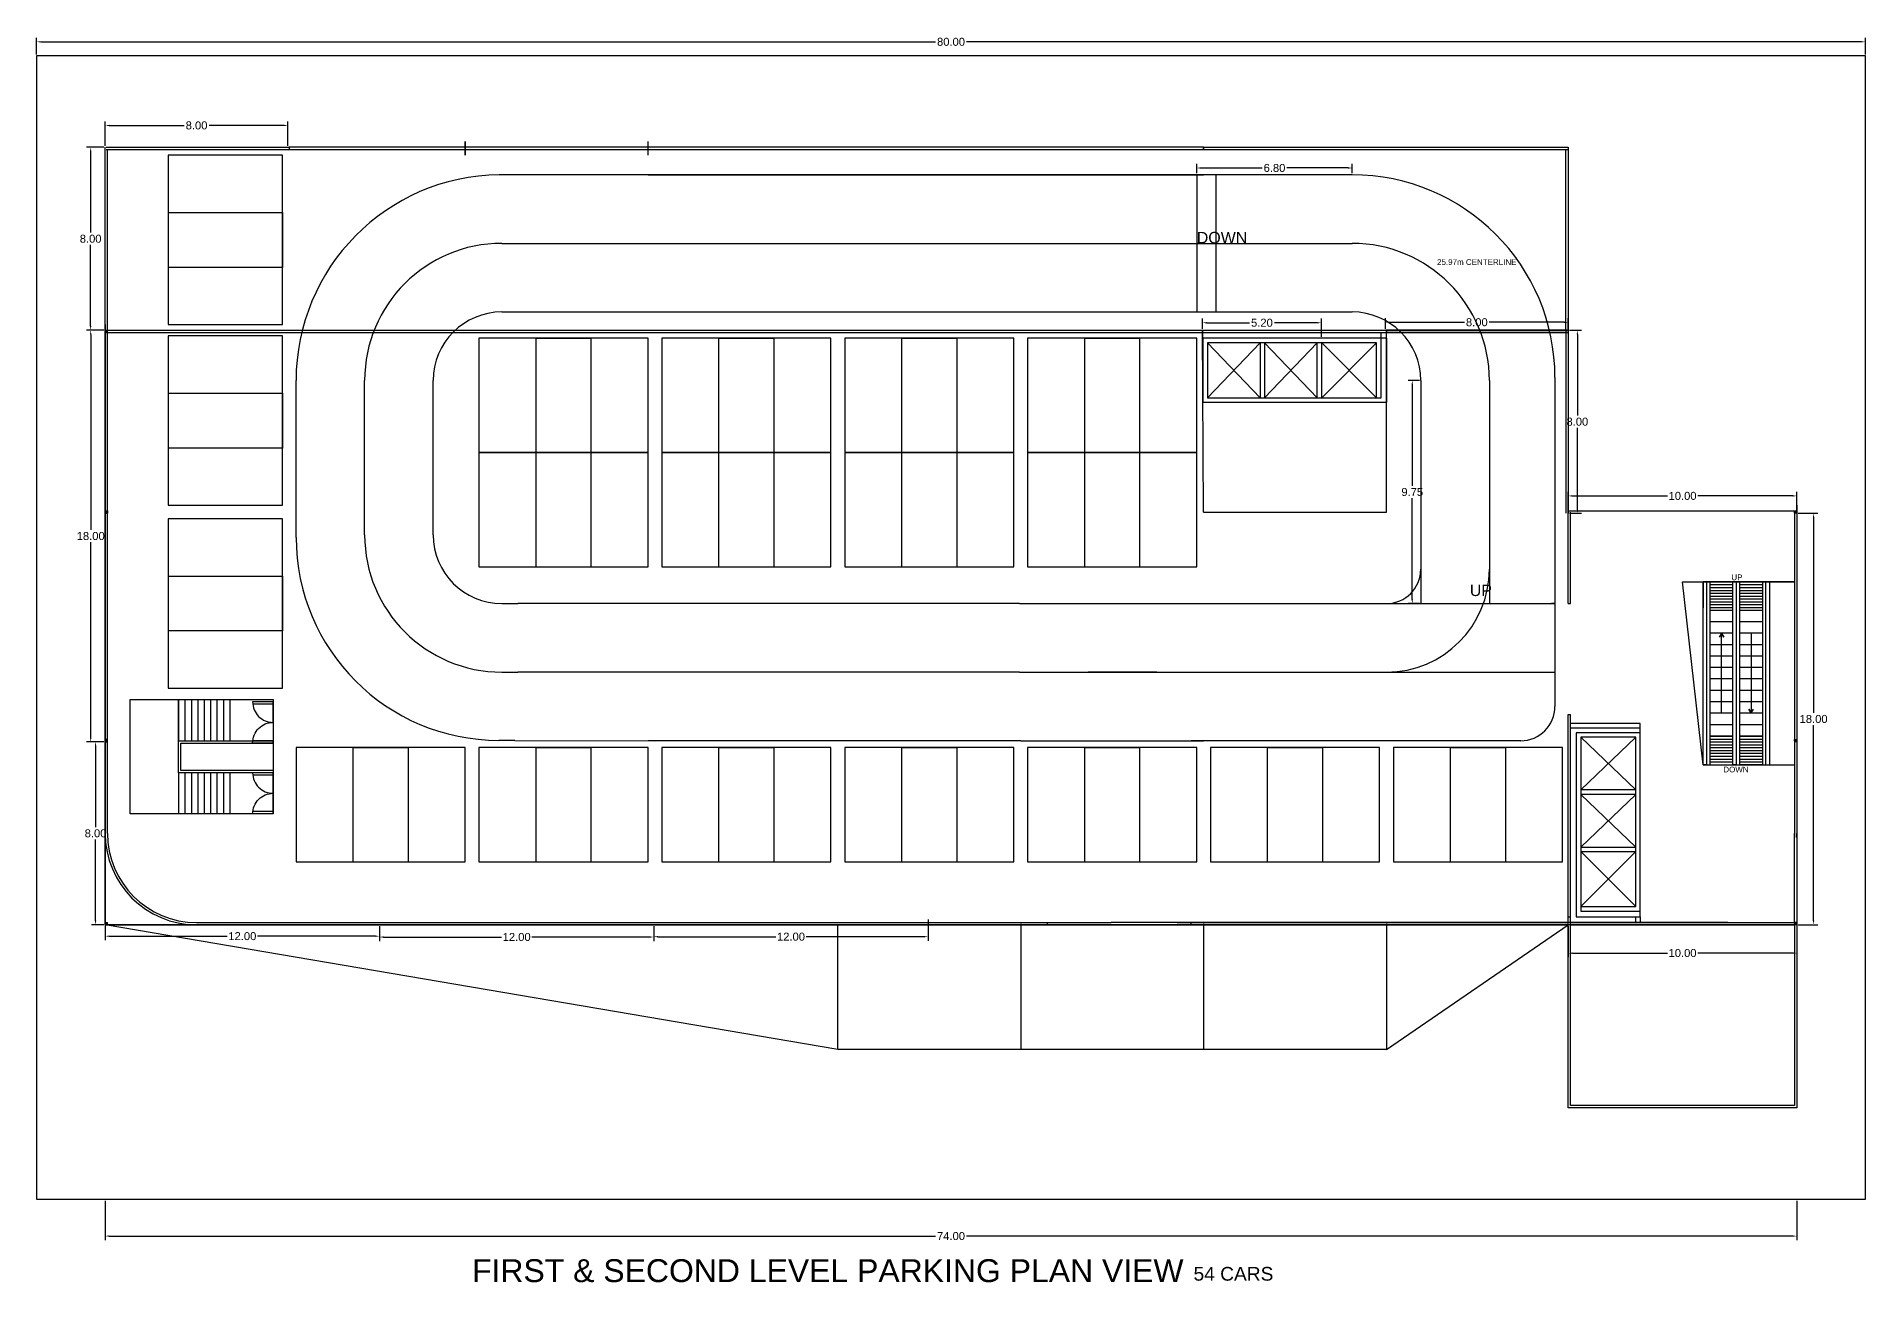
# Model space of a CAD drawing. Header units: metres. Extents: x 53 to 321, y 12 to 144.
# Drawn here: x 155.5 to 235.5, y 12.1 to 66.6 of the extents above; entities that cross this region are included whole.
import ezdxf

# ---------------------------------------------------------------- set-up
doc = ezdxf.new("R2010")
doc.units = ezdxf.units.M
doc.header["$MEASUREMENT"] = 0
for name, color, linetype in [('Dimensions', 50, 'Continuous'), ('doors', 190, 'Continuous'), ('Escalators', 130, 'Continuous'), ('Exterior', 7, 'Continuous'), ('Interior Boundaries', 252, 'Continuous'), ('Parking bays', 230, 'Continuous'), ('Parking circulation', 91, 'Continuous'), ('Plot Boundary', 102, 'Continuous'), ('ramp', 230, 'Continuous'), ('void', 211, 'Continuous')]:
    doc.layers.add(name, color=color, linetype=linetype)
doc.styles.get("Standard").update_dxf_attribs({"font": 'arial.ttf'})
doc.dimstyles.get("Standard").update_dxf_attribs({"dimtxt": 0.35, "dimasz": 0.18, "dimexe": 0.18, "dimexo": 0.0625, "dimgap": 0.09, "dimtad": 0, "dimtih": 1, "dimtoh": 1, "dimzin": 0, "dimdsep": 46, "dimtxsty": 'Standard', "dimcen": 0.5, "dimadec": 0, "dimazin": 0, "dimtfac": 1, "dimtofl": 0, "dimtmove": 0, "dimatfit": 3, "dimfxl": 1, "dimtolj": 1, "dimtzin": 0, "dimarcsym": 0})

# ---------------------------------------------------------------- blocks, each defined once
blk = doc.blocks.new('*D514')
at = {"layer": 'Defpoints', "color": 0, "transparency": 16777216}
for p in [(158.504, 15.761), (232.504, 15.761), (232.504, 14.149)]:
    blk.add_point(p, dxfattribs=at)
at = {"layer": 'Dimensions', "color": 0, "lineweight": -2, "transparency": 16777216}
for p, q in [((158.504, 15.698), (158.504, 13.969)), ((232.504, 15.698), (232.504, 13.969)), ((158.684, 14.149), (194.825, 14.149)), ((232.324, 14.149), (196.182, 14.149))]:
    blk.add_line(p, q, dxfattribs=at)
at = {"layer": 'Dimensions', "color": 0, "transparency": 16777216}
for points in [[(158.684, 14.179), (158.684, 14.119), (158.504, 14.149)], [(232.324, 14.179), (232.324, 14.119), (232.504, 14.149)]]:
    blk.add_solid(points, dxfattribs=at)
at = {"layer": 'Dimensions', "color": 0, "transparency": 16777216, "insert": (195.504, 14.149), "char_height": 0.35, "attachment_point": 5}
blk.add_mtext('\\A1;74.00', dxfattribs=at)
blk = doc.blocks.new('*D521')
at = {"layer": 'Defpoints', "color": 0, "transparency": 16777216}
for p in [(222.504, 27.761), (232.504, 27.761), (232.504, 26.526)]:
    blk.add_point(p, dxfattribs=at)
at = {"layer": 'Dimensions', "color": 0, "lineweight": -2, "transparency": 16777216}
for p, q in [((222.504, 27.698), (222.504, 26.346)), ((232.504, 27.698), (232.504, 26.346)), ((222.684, 26.526), (226.84, 26.526)), ((232.324, 26.526), (228.167, 26.526))]:
    blk.add_line(p, q, dxfattribs=at)
at = {"layer": 'Dimensions', "color": 0, "transparency": 16777216}
for points in [[(222.684, 26.556), (222.684, 26.496), (222.504, 26.526)], [(232.324, 26.556), (232.324, 26.496), (232.504, 26.526)]]:
    blk.add_solid(points, dxfattribs=at)
at = {"layer": 'Dimensions', "color": 0, "transparency": 16777216, "insert": (227.504, 26.526), "char_height": 0.35, "attachment_point": 5}
blk.add_mtext('\\A1;10.00', dxfattribs=at)
blk = doc.blocks.new('*D522')
at = {"layer": 'Defpoints', "color": 0, "transparency": 16777216}
for p in [(158.504, 27.761), (170.504, 27.761), (170.504, 27.264)]:
    blk.add_point(p, dxfattribs=at)
at = {"layer": 'Dimensions', "color": 0, "lineweight": -2, "transparency": 16777216}
for p, q in [((158.504, 27.698), (158.504, 27.084)), ((158.684, 27.264), (163.84, 27.264)), ((170.324, 27.264), (165.167, 27.264)), ((170.504, 27.698), (170.504, 27.084))]:
    blk.add_line(p, q, dxfattribs=at)
at = {"layer": 'Dimensions', "color": 0, "transparency": 16777216}
for points in [[(158.684, 27.294), (158.684, 27.234), (158.504, 27.264)], [(170.324, 27.294), (170.324, 27.234), (170.504, 27.264)]]:
    blk.add_solid(points, dxfattribs=at)
at = {"layer": 'Dimensions', "color": 0, "transparency": 16777216, "insert": (164.504, 27.264), "char_height": 0.35, "attachment_point": 5}
blk.add_mtext('\\A1;12.00', dxfattribs=at)
blk = doc.blocks.new('*D523')
at = {"layer": 'Defpoints', "color": 0, "transparency": 16777216}
for p in [(170.504, 27.761), (182.504, 27.761), (182.504, 27.228)]:
    blk.add_point(p, dxfattribs=at)
at = {"layer": 'Dimensions', "color": 0, "lineweight": -2, "transparency": 16777216}
for p, q in [((170.504, 27.698), (170.504, 27.048)), ((170.684, 27.228), (175.84, 27.228)), ((182.324, 27.228), (177.167, 27.228)), ((182.504, 27.698), (182.504, 27.048))]:
    blk.add_line(p, q, dxfattribs=at)
at = {"layer": 'Dimensions', "color": 0, "transparency": 16777216}
for points in [[(170.684, 27.258), (170.684, 27.198), (170.504, 27.228)], [(182.324, 27.258), (182.324, 27.198), (182.504, 27.228)]]:
    blk.add_solid(points, dxfattribs=at)
at = {"layer": 'Dimensions', "color": 0, "transparency": 16777216, "insert": (176.504, 27.228), "char_height": 0.35, "attachment_point": 5}
blk.add_mtext('\\A1;12.00', dxfattribs=at)
blk = doc.blocks.new('*D524')
at = {"layer": 'Defpoints', "color": 0, "transparency": 16777216}
for p in [(194.504, 28.061), (182.504, 27.761), (194.504, 27.241)]:
    blk.add_point(p, dxfattribs=at)
at = {"layer": 'Dimensions', "color": 0, "lineweight": -2, "transparency": 16777216}
for p, q in [((182.504, 27.698), (182.504, 27.061)), ((182.684, 27.241), (187.84, 27.241)), ((194.324, 27.241), (189.167, 27.241)), ((194.504, 27.998), (194.504, 27.061))]:
    blk.add_line(p, q, dxfattribs=at)
at = {"layer": 'Dimensions', "color": 0, "transparency": 16777216}
for points in [[(182.684, 27.271), (182.684, 27.211), (182.504, 27.241)], [(194.324, 27.271), (194.324, 27.211), (194.504, 27.241)]]:
    blk.add_solid(points, dxfattribs=at)
at = {"layer": 'Dimensions', "color": 0, "transparency": 16777216, "insert": (188.504, 27.241), "char_height": 0.35, "attachment_point": 5}
blk.add_mtext('\\A1;12.00', dxfattribs=at)
blk = doc.blocks.new('*D515')
at = {"layer": 'Defpoints', "color": 0, "transparency": 16777216}
for p in [(158.084, 35.761), (158.504, 35.761), (158.504, 27.761)]:
    blk.add_point(p, dxfattribs=at)
at = {"layer": 'Dimensions', "color": 0, "lineweight": -2, "transparency": 16777216}
for p, q in [((158.441, 35.761), (157.904, 35.761)), ((158.084, 35.581), (158.084, 32.03)), ((158.084, 27.941), (158.084, 31.492)), ((158.441, 27.761), (157.904, 27.761))]:
    blk.add_line(p, q, dxfattribs=at)
at = {"layer": 'Dimensions', "color": 0, "transparency": 16777216}
for points in [[(158.054, 35.581), (158.114, 35.581), (158.084, 35.761)], [(158.054, 27.941), (158.114, 27.941), (158.084, 27.761)]]:
    blk.add_solid(points, dxfattribs=at)
at = {"layer": 'Dimensions', "color": 0, "transparency": 16777216, "insert": (158.084, 31.761), "char_height": 0.35, "attachment_point": 5}
blk.add_mtext('\\A1;8.00', dxfattribs=at)
blk = doc.blocks.new('*D525')
at = {"layer": 'Defpoints', "color": 0, "transparency": 16777216}
for p in [(157.871, 53.761), (158.504, 53.761), (158.504, 35.761)]:
    blk.add_point(p, dxfattribs=at)
at = {"layer": 'Dimensions', "color": 0, "lineweight": -2, "transparency": 16777216}
for p, q in [((158.441, 53.761), (157.691, 53.761)), ((157.871, 53.581), (157.871, 45.03)), ((157.871, 35.941), (157.871, 44.492)), ((158.441, 35.761), (157.691, 35.761))]:
    blk.add_line(p, q, dxfattribs=at)
at = {"layer": 'Dimensions', "color": 0, "transparency": 16777216}
for points in [[(157.841, 53.581), (157.901, 53.581), (157.871, 53.761)], [(157.841, 35.941), (157.901, 35.941), (157.871, 35.761)]]:
    blk.add_solid(points, dxfattribs=at)
at = {"layer": 'Dimensions', "color": 0, "transparency": 16777216, "insert": (157.871, 44.761), "char_height": 0.35, "attachment_point": 5}
blk.add_mtext('\\A1;18.00', dxfattribs=at)
blk = doc.blocks.new('*D526')
at = {"layer": 'Defpoints', "color": 0, "transparency": 16777216}
for p in [(206.504, 53.761), (211.704, 54.088), (211.704, 53.411)]:
    blk.add_point(p, dxfattribs=at)
at = {"layer": 'Dimensions', "color": 0, "lineweight": -2, "transparency": 16777216}
for p, q in [((206.504, 53.823), (206.504, 54.268)), ((206.684, 54.088), (208.56, 54.088)), ((211.524, 54.088), (209.648, 54.088)), ((211.704, 53.473), (211.704, 54.268))]:
    blk.add_line(p, q, dxfattribs=at)
at = {"layer": 'Dimensions', "color": 0, "transparency": 16777216}
for points in [[(206.684, 54.118), (206.684, 54.058), (206.504, 54.088)], [(211.524, 54.118), (211.524, 54.058), (211.704, 54.088)]]:
    blk.add_solid(points, dxfattribs=at)
at = {"layer": 'Dimensions', "color": 0, "transparency": 16777216, "insert": (209.104, 54.088), "char_height": 0.35, "attachment_point": 5}
blk.add_mtext('\\A1;5.20', dxfattribs=at)
blk = doc.blocks.new('*D527')
at = {"layer": 'Defpoints', "color": 0, "transparency": 16777216}
for p in [(232.504, 45.761), (233.237, 45.761), (232.504, 27.761)]:
    blk.add_point(p, dxfattribs=at)
at = {"layer": 'Dimensions', "color": 0, "lineweight": -2, "transparency": 16777216}
for p, q in [((232.566, 45.761), (233.417, 45.761)), ((233.237, 45.581), (233.237, 37.03)), ((233.237, 27.941), (233.237, 36.492)), ((232.566, 27.761), (233.417, 27.761))]:
    blk.add_line(p, q, dxfattribs=at)
at = {"layer": 'Dimensions', "color": 0, "transparency": 16777216}
for points in [[(233.207, 45.581), (233.267, 45.581), (233.237, 45.761)], [(233.207, 27.941), (233.267, 27.941), (233.237, 27.761)]]:
    blk.add_solid(points, dxfattribs=at)
at = {"layer": 'Dimensions', "color": 0, "transparency": 16777216, "insert": (233.237, 36.761), "char_height": 0.35, "attachment_point": 5}
blk.add_mtext('\\A1;18.00', dxfattribs=at)
blk = doc.blocks.new('*D516')
at = {"layer": 'Defpoints', "color": 0, "transparency": 16777216}
for p in [(222.504, 46.516), (222.504, 45.761), (232.504, 45.761)]:
    blk.add_point(p, dxfattribs=at)
at = {"layer": 'Dimensions', "color": 0, "lineweight": -2, "transparency": 16777216}
for p, q in [((222.504, 45.823), (222.504, 46.696)), ((222.684, 46.516), (226.84, 46.516)), ((232.324, 46.516), (228.167, 46.516)), ((232.504, 45.823), (232.504, 46.696))]:
    blk.add_line(p, q, dxfattribs=at)
at = {"layer": 'Dimensions', "color": 0, "transparency": 16777216}
for points in [[(222.684, 46.546), (222.684, 46.486), (222.504, 46.516)], [(232.324, 46.546), (232.324, 46.486), (232.504, 46.516)]]:
    blk.add_solid(points, dxfattribs=at)
at = {"layer": 'Dimensions', "color": 0, "transparency": 16777216, "insert": (227.504, 46.516), "char_height": 0.35, "attachment_point": 5}
blk.add_mtext('\\A1;10.00', dxfattribs=at)
blk = doc.blocks.new('*D528')
at = {"layer": 'Defpoints', "color": 0, "transparency": 16777216}
for p in [(222.504, 53.761), (222.902, 53.761), (222.504, 45.761)]:
    blk.add_point(p, dxfattribs=at)
at = {"layer": 'Dimensions', "color": 0, "lineweight": -2, "transparency": 16777216}
for p, q in [((222.566, 53.761), (223.082, 53.761)), ((222.902, 53.581), (222.902, 50.03)), ((222.902, 45.941), (222.902, 49.492)), ((222.566, 45.761), (223.082, 45.761))]:
    blk.add_line(p, q, dxfattribs=at)
at = {"layer": 'Dimensions', "color": 0, "transparency": 16777216}
for points in [[(222.872, 53.581), (222.932, 53.581), (222.902, 53.761)], [(222.872, 45.941), (222.932, 45.941), (222.902, 45.761)]]:
    blk.add_solid(points, dxfattribs=at)
at = {"layer": 'Dimensions', "color": 0, "transparency": 16777216, "insert": (222.902, 49.761), "char_height": 0.35, "attachment_point": 5}
blk.add_mtext('\\A1;8.00', dxfattribs=at)
blk = doc.blocks.new('*D517')
at = {"layer": 'Defpoints', "color": 0, "transparency": 16777216}
for p in [(214.504, 53.761), (222.504, 54.109), (222.504, 53.761)]:
    blk.add_point(p, dxfattribs=at)
at = {"layer": 'Dimensions', "color": 0, "lineweight": -2, "transparency": 16777216}
for p, q in [((214.504, 53.823), (214.504, 54.289)), ((214.684, 54.109), (217.959, 54.109)), ((222.324, 54.109), (219.048, 54.109)), ((222.504, 53.823), (222.504, 54.289))]:
    blk.add_line(p, q, dxfattribs=at)
at = {"layer": 'Dimensions', "color": 0, "transparency": 16777216}
for points in [[(214.684, 54.139), (214.684, 54.079), (214.504, 54.109)], [(222.324, 54.139), (222.324, 54.079), (222.504, 54.109)]]:
    blk.add_solid(points, dxfattribs=at)
at = {"layer": 'Dimensions', "color": 0, "transparency": 16777216, "insert": (218.504, 54.109), "char_height": 0.35, "attachment_point": 5}
blk.add_mtext('\\A1;8.00', dxfattribs=at)
blk = doc.blocks.new('*D518')
at = {"layer": 'Defpoints', "color": 0, "transparency": 16777216}
for p in [(155.504, 65.761), (235.504, 66.373), (235.504, 65.761)]:
    blk.add_point(p, dxfattribs=at)
at = {"layer": 'Plot Boundary', "color": 0, "lineweight": -2, "transparency": 16777216}
for p, q in [((155.504, 65.823), (155.504, 66.553)), ((235.504, 65.823), (235.504, 66.553)), ((155.684, 66.373), (194.823, 66.373)), ((235.324, 66.373), (196.184, 66.373))]:
    blk.add_line(p, q, dxfattribs=at)
at = {"layer": 'Plot Boundary', "color": 0, "transparency": 16777216}
for points in [[(155.684, 66.403), (155.684, 66.343), (155.504, 66.373)], [(235.324, 66.403), (235.324, 66.343), (235.504, 66.373)]]:
    blk.add_solid(points, dxfattribs=at)
at = {"layer": 'Plot Boundary', "color": 0, "transparency": 16777216, "insert": (195.504, 66.373), "char_height": 0.35, "attachment_point": 5}
blk.add_mtext('\\A1;80.00', dxfattribs=at)
blk = doc.blocks.new('*D512')
at = {"layer": 'Defpoints', "color": 0, "transparency": 16777216}
for p in [(157.869, 61.761), (158.504, 61.761), (158.504, 53.761)]:
    blk.add_point(p, dxfattribs=at)
at = {"layer": 'Dimensions', "color": 0, "lineweight": -2, "transparency": 16777216}
for p, q in [((158.441, 61.761), (157.689, 61.761)), ((157.869, 61.581), (157.869, 58.03)), ((157.869, 53.941), (157.869, 57.492)), ((158.441, 53.761), (157.689, 53.761))]:
    blk.add_line(p, q, dxfattribs=at)
at = {"layer": 'Dimensions', "color": 0, "transparency": 16777216}
for points in [[(157.839, 61.581), (157.899, 61.581), (157.869, 61.761)], [(157.839, 53.941), (157.899, 53.941), (157.869, 53.761)]]:
    blk.add_solid(points, dxfattribs=at)
at = {"layer": 'Dimensions', "color": 0, "transparency": 16777216, "insert": (157.869, 57.761), "char_height": 0.35, "attachment_point": 5}
blk.add_mtext('\\A1;8.00', dxfattribs=at)
blk = doc.blocks.new('*D513')
at = {"layer": 'Defpoints', "color": 0, "transparency": 16777216}
for p in [(166.5, 62.716), (158.504, 61.761), (166.5, 61.761)]:
    blk.add_point(p, dxfattribs=at)
at = {"layer": 'Dimensions', "color": 0, "lineweight": -2, "transparency": 16777216}
for p, q in [((158.504, 61.823), (158.504, 62.896)), ((158.684, 62.716), (161.957, 62.716)), ((166.32, 62.716), (163.046, 62.716)), ((166.5, 61.823), (166.5, 62.896))]:
    blk.add_line(p, q, dxfattribs=at)
at = {"layer": 'Dimensions', "color": 0, "transparency": 16777216}
for points in [[(158.684, 62.746), (158.684, 62.686), (158.504, 62.716)], [(166.32, 62.746), (166.32, 62.686), (166.5, 62.716)]]:
    blk.add_solid(points, dxfattribs=at)
at = {"layer": 'Dimensions', "color": 0, "transparency": 16777216, "insert": (162.502, 62.716), "char_height": 0.35, "attachment_point": 5}
blk.add_mtext('\\A1;8.00', dxfattribs=at)
blk = doc.blocks.new('3car bay')
at = {"layer": 'Parking bays'}
for p, q in [((-1.2, 0), (-3.7, 0)), ((-3.7, 0), (-3.7, -5)), ((1.2, 0), (-1.2, 0)), ((-1.2, -5), (-1.2, 0)), ((-1.2, 0), (1.2, 0)), ((3.7, 0), (1.2, 0)), ((1.2, 0), (1.2, -5)), ((3.7, -5), (3.7, 0)), ((-3.7, -5), (-1.2, -5)), ((-3.7, -5), (-1.2, -5)), ((-1.2, -5), (1.2, -5)), ((1.2, -5), (3.7, -5))]:
    blk.add_line(p, q, dxfattribs=at)
blk = doc.blocks.new('*D519')
at = {"layer": 'Defpoints', "color": 0, "transparency": 16777216}
for p in [(213.054, 60.856), (206.254, 60.561), (213.054, 60.561)]:
    blk.add_point(p, dxfattribs=at)
at = {"layer": 'Dimensions', "color": 0, "lineweight": -2, "transparency": 16777216}
for p, q in [((206.254, 60.623), (206.254, 61.036)), ((206.434, 60.856), (209.109, 60.856)), ((212.874, 60.856), (210.198, 60.856)), ((213.054, 60.623), (213.054, 61.036))]:
    blk.add_line(p, q, dxfattribs=at)
at = {"layer": 'Dimensions', "color": 0, "transparency": 16777216}
for points in [[(206.434, 60.886), (206.434, 60.826), (206.254, 60.856)], [(212.874, 60.886), (212.874, 60.826), (213.054, 60.856)]]:
    blk.add_solid(points, dxfattribs=at)
at = {"layer": 'Dimensions', "color": 0, "transparency": 16777216, "insert": (209.654, 60.856), "char_height": 0.35, "attachment_point": 5}
blk.add_mtext('\\A1;6.80', dxfattribs=at)
blk = doc.blocks.new('*D520')
at = {"layer": 'Defpoints', "color": 0, "transparency": 16777216}
for p in [(216.054, 51.561), (215.68, 41.811), (216.054, 41.811)]:
    blk.add_point(p, dxfattribs=at)
at = {"layer": 'Dimensions', "color": 0, "lineweight": -2, "transparency": 16777216}
for p, q in [((215.991, 51.561), (215.5, 51.561)), ((215.68, 51.381), (215.68, 46.955)), ((215.68, 41.991), (215.68, 46.417)), ((215.991, 41.811), (215.5, 41.811))]:
    blk.add_line(p, q, dxfattribs=at)
at = {"layer": 'Dimensions', "color": 0, "transparency": 16777216}
for points in [[(215.65, 51.381), (215.71, 51.381), (215.68, 51.561)], [(215.65, 41.991), (215.71, 41.991), (215.68, 41.811)]]:
    blk.add_solid(points, dxfattribs=at)
at = {"layer": 'Dimensions', "color": 0, "transparency": 16777216, "insert": (215.68, 46.686), "char_height": 0.35, "attachment_point": 5}
blk.add_mtext('\\A1;9.75', dxfattribs=at)
blk = doc.blocks.new('*U640')
at = {"layer": 'Exterior'}
blk.add_line((0, 0.9), (0, -0.9), dxfattribs=at)
blk = doc.blocks.new('*U641')
at = {"layer": 'Exterior', "color": 0, "linetype": 'ByBlock', "lineweight": -2, "transparency": 16777216}
for p in [(0, 3.2), (0.28, 3.2), (0.56, 3.2), (0.84, 3.2), (1.12, 3.2), (1.4, 3.2), (1.68, 3.2), (1.96, 3.2), (2.24, 3.2), (0, 0), (0.28, 0), (0.56, 0), (0.84, 0), (1.12, 0), (1.4, 0), (1.68, 0), (1.96, 0), (2.24, 0)]:
    blk.add_blockref('*U640', p, dxfattribs=at)
blk = doc.blocks.new('3 lift')
at = {"layer": 'Interior Boundaries'}
for p, q in [((-8.05, 0), (-8.05, -2.45)), ((-0.25, -2.6), (-0.25, 0)), ((-7.85, -0.2), (-5.55, -2.6)), ((-5.55, -0.2), (-7.85, -2.6)), ((-5.55, -0.2), (-5.55, -2.6)), ((-5.35, -0.2), (-5.35, -2.6)), ((-5.35, -0.2), (-5.35, -2.6)), ((-5.35, -0.2), (-3.05, -2.6)), ((-3.05, -0.2), (-5.35, -2.6)), ((-3.05, -2.6), (-3.05, -0.2)), ((-2.85, -2.6), (-2.85, -0.2)), ((-2.85, -2.6), (-0.45, -0.2)), ((-2.85, -0.2), (-0.45, -2.6)), ((-8.05, -2.8), (-2.85, -2.8)), ((-0.45, -2.6), (-0.25, -2.6))]:
    blk.add_line(p, q, dxfattribs=at)
blk.add_lwpolyline([(-8.05, 0), (-8.05, -2.8), (0, -2.8), (0, 0), (-8.05, 0)], dxfattribs=at)
blk.add_lwpolyline([(-7.85, -0.2), (-7.85, -2.6), (-0.45, -2.6), (-0.45, -0.2)], close=True, dxfattribs=at)
blk = doc.blocks.new('*U681')
at = {"layer": 'Escalators'}
blk.add_line((0, 0.5), (0, -0.5), dxfattribs=at)
blk = doc.blocks.new('*U682')
at = {"layer": 'Escalators', "color": 0, "linetype": 'ByBlock', "lineweight": -2, "transparency": 16777216}
for p in [(0, 1.3), (0.5, 1.3), (1, 1.3), (1.5, 1.3), (2, 1.3), (2.5, 1.3), (3, 1.3), (3.5, 1.3), (4, 1.3), (4.5, 1.3), (5, 1.3), (0, 0), (0.5, 0), (1, 0), (1.5, 0), (2, 0), (2.5, 0), (3, 0), (3.5, 0), (4, 0), (4.5, 0), (5, 0)]:
    blk.add_blockref('*U681', p, dxfattribs=at)
blk = doc.blocks.new('*U683')
at = {"layer": 'Escalators'}
blk.add_line((0, -0.5), (0, 0.5), dxfattribs=at)
blk = doc.blocks.new('*U684')
at = {"layer": 'Escalators', "color": 0, "linetype": 'ByBlock', "lineweight": -2, "transparency": 16777216}
for p in [(0, 1.3), (0.125, 1.3), (0.25, 1.3), (0.375, 1.3), (0.5, 1.3), (0.625, 1.3), (0.75, 1.3), (0.875, 1.3), (1, 1.3), (1.125, 1.3), (0, 0), (0.125, 0), (0.25, 0), (0.375, 0), (0.5, 0), (0.625, 0), (0.75, 0), (0.875, 0), (1, 0), (1.125, 0)]:
    blk.add_blockref('*U683', p, dxfattribs=at)
blk = doc.blocks.new('*U685')
at = {"layer": 'Escalators'}
blk.add_line((0, -0.5), (0, 0.5), dxfattribs=at)
blk = doc.blocks.new('*U686')
at = {"layer": 'Escalators', "color": 0, "linetype": 'ByBlock', "lineweight": -2, "transparency": 16777216}
for p in [(0, 1.3), (0.125, 1.3), (0.25, 1.3), (0.375, 1.3), (0.5, 1.3), (0.625, 1.3), (0.75, 1.3), (0.875, 1.3), (1, 1.3), (1.125, 1.3), (0, 0), (0.125, 0), (0.25, 0), (0.375, 0), (0.5, 0), (0.625, 0), (0.75, 0), (0.875, 0), (1, 0), (1.125, 0)]:
    blk.add_blockref('*U685', p, dxfattribs=at)
blk = doc.blocks.new('8m escalator')
at = {"layer": 'Dimensions'}
for p, q in [((-2.1, 5.75), (-2.2, 5.577)), ((-2.1, 2.25), (-2.1, 5.75)), ((-2.1, 5.75), (-2, 5.577)), ((-2, 5.577), (-2.1, 5.75)), ((-0.8, 5.75), (-0.8, 2.25)), ((-0.8, 2.25), (-0.9, 2.423)), ((-0.9, 2.423), (-0.8, 2.25)), ((-0.8, 2.25), (-0.7, 2.423))]:
    blk.add_line(p, q, dxfattribs=at)
at = {"layer": 'Escalators'}
for p, q in [((-2.9, 0), (-2.9, 8)), ((-2.9, 8), (-2.75, 8)), ((-2.75, 8), (-1.75, 8)), ((-1.6, 8), (-2.75, 8)), ((-2.75, 8), (-2.75, 0)), ((-2.6, 8), (-2.6, 0)), ((-1.75, 8), (-1.6, 8)), ((-1.6, 8), (-1.45, 8)), ((-1.6, 0), (-1.6, 8)), ((-1.45, 8), (-1.3, 8)), ((-1.3, 8), (-1.45, 8)), ((-1.45, 8), (-1.45, 0)), ((-1.3, 8), (-0.3, 8)), ((-1.3, 0), (-1.3, 8)), ((-0.3, 8), (-0.15, 8)), ((-0.15, 8), (-0.3, 8)), ((-0.3, 8), (-0.3, 0)), ((-0.15, 8), (0, 8)), ((-0.15, 0), (-0.15, 8)), ((0, 8), (0, 6.75)), ((-0.3, 6.75), (-1.3, 6.75)), ((0, 6.75), (0, 1.25)), ((-1.6, 1.25), (-2.6, 1.25)), ((-0.3, 1.25), (-1.3, 1.25)), ((0, 1.25), (0, 0)), ((-2.9, 0), (-2.75, 0)), ((-2.75, 0), (-2.9, 0)), ((-2.75, 0), (-1.75, 0)), ((-1.75, 0), (-1.6, 0)), ((-1.6, 0), (-1.45, 0)), ((-1.45, 0), (-1.6, 0)), ((-1.45, 0), (-1.3, 0)), ((-1.3, 0), (-0.3, 0)), ((-0.3, 0), (-1.3, 0)), ((-0.3, 0), (-0.15, 0)), ((-0.15, 0), (0, 0))]:
    blk.add_line(p, q, dxfattribs=at)
at = {"layer": 'Escalators', "rotation": 270}
for name, p in [('*U684', (-2.1, 8)), ('*U682', (-2.1, 6.75)), ('*U686', (-2.1, 1.25))]:
    blk.add_blockref(name, p, dxfattribs=at)
at = {"layer": 'Escalators'}
for s, p in [('UP', (-1.662, 8.069)), ('DOWN', (-2.016, -0.333))]:
    blk.add_text(s, height=0.25, dxfattribs=at).set_placement(p)

msp = doc.modelspace()

# ---------------------------------------------------------------- linework, layer by layer
at = {"layer": 'doors'}
for p, q in [((165.854, 35.711), (165.854, 35.811)), ((165.854, 32.611), (165.854, 32.711))]:
    msp.add_line(p, q, dxfattribs=at)
for points in [[(165.854, 36.611), (165.854, 37.511), (164.954, 37.511, 0.414214)], [(165.854, 36.611), (165.854, 35.711), (164.954, 35.711, -0.414214)], [(165.854, 33.511), (165.854, 34.411), (164.954, 34.411, 0.414214)], [(165.854, 33.511), (165.854, 32.611), (164.954, 32.611, -0.414214)]]:
    msp.add_lwpolyline(points, format="xyb", close=True, dxfattribs=at)
for points in [[(165.854, 37.411), (165.754, 37.411), (164.954, 37.411)], [(165.854, 35.811), (165.754, 35.811), (164.954, 35.811)], [(165.854, 34.311), (165.754, 34.311), (164.954, 34.311)], [(165.854, 32.711), (165.754, 32.711), (164.954, 32.711)]]:
    msp.add_lwpolyline(points, dxfattribs=at)
at = {"layer": 'Exterior'}
for p, q in [((158.504, 53.761), (158.504, 61.761)), ((158.554, 61.761), (166.554, 61.761)), ((158.554, 61.661), (166.554, 61.661)), ((158.604, 53.761), (158.604, 61.661)), ((166.554, 61.761), (166.554, 61.661)), ((206.554, 61.761), (166.554, 61.761)), ((166.554, 61.661), (206.554, 61.661)), ((206.554, 61.761), (222.504, 61.761)), ((206.554, 61.761), (206.554, 61.661)), ((206.554, 61.661), (206.554, 61.761)), ((206.554, 61.661), (222.504, 61.661)), ((222.404, 53.761), (222.404, 61.661)), ((222.504, 61.761), (222.504, 53.761)), ((158.504, 27.761), (158.504, 53.761)), ((206.554, 45.811), (206.504, 53.761)), ((206.504, 53.761), (214.504, 53.761)), ((206.504, 53.761), (206.523, 50.611)), ((214.554, 45.811), (214.554, 53.711)), ((222.504, 53.761), (222.504, 45.861)), ((206.554, 45.811), (214.554, 45.811)), ((222.504, 45.861), (232.504, 45.861)), ((222.504, 41.811), (222.504, 45.811)), ((222.604, 41.811), (222.604, 45.811)), ((232.504, 45.861), (232.504, 27.761)), ((222.504, 41.811), (222.604, 41.811)), ((161.714, 35.811), (161.714, 37.611)), ((222.504, 28.111), (222.504, 36.961)), ((222.504, 36.961), (222.604, 36.961)), ((222.604, 28.111), (222.604, 36.961)), ((225.654, 36.561), (222.604, 36.561)), ((225.654, 36.361), (222.604, 36.361)), ((225.654, 36.361), (225.654, 36.561)), ((225.654, 36.161), (225.654, 36.361)), ((165.854, 32.611), (165.854, 34.411)), ((225.454, 27.861), (225.454, 28.111)), ((225.654, 28.111), (225.654, 27.861)), ((162.504, 27.761), (158.504, 27.761)), ((162.504, 27.761), (162.504, 27.761)), ((232.504, 27.761), (162.504, 27.761)), ((199.704, 27.861), (199.704, 27.761))]:
    msp.add_line(p, q, dxfattribs=at)
at = {"layer": 'Exterior', "color": 7, "true_color": 0xffffff}
msp.add_line((222.504, 28.111), (222.604, 28.111), dxfattribs=at)
at = {"layer": 'Exterior', "color": 46, "true_color": 0x73620d}
for p, q in [((190.554, 22.311), (158.504, 27.761)), ((190.554, 22.311), (190.554, 27.761)), ((198.554, 27.811), (198.554, 22.311)), ((206.554, 27.811), (206.554, 22.311)), ((214.554, 27.811), (214.554, 22.311)), ((214.554, 22.311), (222.504, 27.761)), ((214.554, 22.311), (190.554, 22.311))]:
    msp.add_line(p, q, dxfattribs=at)
at = {"layer": 'Exterior'}
msp.add_lwpolyline([(165.854, 35.811), (165.854, 32.611), (159.604, 32.611), (159.604, 35.511), (159.604, 36.111), (159.604, 37.611), (165.854, 37.611)], close=True, dxfattribs=at)
for points in [[(165.854, 34.411), (163.954, 34.411), (161.714, 34.411), (161.714, 35.811), (163.954, 35.811), (165.854, 35.811)], [(165.854, 34.511), (163.954, 34.511), (161.814, 34.511), (161.814, 35.711), (163.954, 35.711), (165.854, 35.711)]]:
    msp.add_lwpolyline(points, dxfattribs=at)
at = {"layer": 'Exterior', "color": 7, "true_color": 0xffffff}
for points in [[(232.504, 27.761), (232.504, 19.761), (222.504, 19.761), (222.504, 28.111)], [(232.404, 27.761), (232.404, 19.861), (222.604, 19.861), (222.604, 28.111)]]:
    msp.add_lwpolyline(points, dxfattribs=at)
at = {"layer": 'Interior Boundaries'}
for p, q in [((158.504, 54.011), (158.504, 27.511)), ((158.504, 54.011), (158.504, 27.511)), ((158.504, 35.761), (158.504, 53.761)), ((158.504, 53.761), (222.504, 53.761)), ((158.504, 53.761), (158.604, 53.661)), ((158.604, 53.761), (158.504, 53.661)), ((158.504, 53.661), (222.504, 53.661)), ((158.604, 35.761), (158.604, 53.761)), ((166.504, 53.761), (182.504, 53.761)), ((182.504, 53.761), (190.504, 53.761)), ((198.504, 53.761), (206.504, 53.761)), ((206.504, 53.761), (206.504, 50.961)), ((214.323, 50.811), (214.323, 53.661)), ((222.504, 53.761), (214.504, 53.761)), ((222.504, 53.661), (214.504, 53.661)), ((222.404, 53.761), (222.404, 45.761)), ((222.504, 53.761), (222.504, 45.761)), ((206.723, 53.211), (209.023, 50.811)), ((209.023, 53.211), (206.723, 50.811)), ((209.023, 53.211), (209.023, 50.811)), ((209.223, 53.211), (209.223, 50.811)), ((209.223, 53.211), (209.223, 50.811)), ((209.223, 53.211), (211.523, 50.811)), ((211.523, 53.211), (209.223, 50.811)), ((211.523, 50.811), (211.523, 53.211)), ((211.723, 50.811), (211.723, 53.211)), ((211.723, 50.811), (214.123, 53.211)), ((211.723, 53.211), (214.123, 50.811)), ((206.523, 50.611), (211.723, 50.611)), ((214.123, 50.811), (214.323, 50.811)), ((158.504, 45.761), (158.504, 45.861)), ((158.504, 45.861), (158.604, 45.861)), ((158.604, 45.761), (158.504, 45.861)), ((158.604, 45.861), (158.504, 45.761)), ((158.504, 45.761), (158.604, 45.761)), ((158.604, 45.861), (158.604, 45.761)), ((222.504, 45.861), (232.504, 45.861)), ((232.404, 45.761), (232.404, 45.861)), ((232.404, 45.861), (232.504, 45.761)), ((232.404, 45.761), (232.504, 45.861)), ((232.404, 45.761), (232.404, 31.584)), ((232.504, 45.761), (232.404, 45.761)), ((232.504, 46.111), (232.504, 27.511)), ((232.504, 45.761), (232.504, 27.761)), ((158.604, 35.861), (158.504, 35.861)), ((158.504, 35.861), (158.504, 35.797)), ((158.504, 35.761), (158.604, 35.861)), ((158.604, 35.861), (158.504, 35.861)), ((158.504, 35.861), (158.604, 35.761)), ((158.504, 35.797), (158.504, 35.761)), ((158.504, 27.761), (158.504, 35.761)), ((158.504, 35.761), (158.604, 35.761)), ((158.604, 35.761), (158.604, 35.861)), ((158.604, 31.761), (158.604, 35.761)), ((232.404, 35.811), (232.404, 35.861)), ((232.404, 35.861), (232.504, 35.861)), ((232.504, 35.761), (232.404, 35.861)), ((232.404, 35.861), (232.404, 35.761)), ((232.404, 35.761), (232.504, 35.861)), ((232.504, 35.761), (232.404, 35.761)), ((232.504, 35.861), (232.504, 35.761)), ((232.504, 35.861), (232.504, 35.761)), ((158.504, 31.761), (158.504, 31.761)), ((232.404, 27.861), (232.404, 31.584)), ((232.404, 28.111), (232.404, 31.111)), ((158.504, 27.861), (158.604, 27.861)), ((158.504, 27.761), (158.504, 27.861)), ((158.504, 27.861), (158.604, 27.761)), ((158.604, 27.861), (158.504, 27.761)), ((158.504, 27.761), (202.504, 27.761)), ((158.504, 27.761), (182.504, 27.761)), ((158.504, 27.761), (170.504, 27.761)), ((158.604, 27.761), (158.604, 27.861)), ((158.604, 27.761), (158.604, 27.861)), ((158.604, 27.761), (158.604, 27.861)), ((162.504, 27.861), (170.504, 27.861)), ((170.504, 27.861), (202.504, 27.861)), ((182.504, 27.761), (222.504, 27.761)), ((182.504, 27.761), (189.504, 27.761)), ((182.504, 27.761), (194.504, 27.761)), ((194.504, 27.761), (199.704, 27.761)), ((229.49, 27.861), (202.504, 27.861)), ((232.504, 27.761), (202.504, 27.761)), ((205.004, 27.761), (205.304, 27.761)), ((205.404, 27.861), (222.504, 27.861)), ((229.49, 27.861), (232.404, 27.861)), ((232.404, 27.861), (232.404, 27.761)), ((232.504, 27.861), (232.404, 27.861)), ((232.404, 27.761), (232.504, 27.861)), ((232.504, 27.861), (232.404, 27.861)), ((232.404, 27.861), (232.504, 27.761))]:
    msp.add_line(p, q, dxfattribs=at)
msp.add_lwpolyline([(206.523, 53.411), (206.523, 50.611), (214.573, 50.611), (214.573, 53.411), (206.523, 53.411)], dxfattribs=at)
msp.add_lwpolyline([(206.723, 53.211), (206.723, 50.811), (214.123, 50.811), (214.123, 53.211)], close=True, dxfattribs=at)
for centre, radius, start, end in [((162.504, 31.761), 4, 180, 270), ((162.504, 31.761), 3.9, 180, 270), ((228.456, 31.672), 3.949, 358.72394, 1.2602), ((228.456, 31.672), 4.049, 358.7398, 1.2602), ((228.456, 31.672), 3.949, 285, 285.18984)]:
    msp.add_arc(centre, radius, start, end, dxfattribs=at)
at = {"layer": 'Parking bays'}
for p, q in [((174.254, 61.411), (174.254, 62.011)), ((174.254, 62.011), (174.254, 61.411)), ((182.254, 61.411), (182.254, 62.011))]:
    msp.add_line(p, q, dxfattribs=at)
at = {"layer": 'Parking circulation'}
for p, q in [((207.103, 60.561), (175.741, 60.561)), ((182.254, 60.561), (175.741, 60.561)), ((175.741, 60.561), (175.741, 60.561)), ((182.254, 60.561), (189.954, 60.561)), ((182.254, 60.561), (190.254, 60.561)), ((190.254, 60.561), (198.254, 60.561)), ((190.854, 60.561), (206.554, 60.561)), ((198.254, 60.561), (206.254, 60.561)), ((207.103, 54.561), (207.103, 60.561)), ((175.854, 57.561), (207.103, 57.561)), ((175.854, 54.561), (207.103, 54.561)), ((214.554, 53.761), (214.554, 53.711)), ((166.855, 44.698), (166.854, 51.561)), ((169.855, 44.81), (169.854, 51.56)), ((172.855, 44.811), (172.854, 51.561)), ((172.854, 51.561), (172.854, 51.561)), ((175.855, 41.811), (176.554, 41.811)), ((198.504, 41.811), (176.554, 41.811)), ((198.504, 41.811), (205.504, 41.811)), ((205.504, 41.811), (206.004, 41.811)), ((206.004, 41.811), (214.554, 41.811)), ((214.554, 41.811), (221.924, 41.811)), ((221.924, 41.811), (221.924, 37.311)), ((175.855, 38.811), (176.554, 38.811)), ((198.504, 38.811), (176.554, 38.811)), ((198.504, 38.811), (205.504, 38.811)), ((203.004, 38.811), (201.504, 38.811)), ((201.504, 38.811), (204.504, 38.811)), ((204.504, 38.811), (203.004, 38.811)), ((205.504, 38.811), (206.004, 38.811)), ((206.004, 38.811), (214.554, 38.811)), ((214.554, 38.811), (221.924, 38.811)), ((176.424, 35.827), (175.726, 35.827)), ((176.424, 35.827), (182.554, 35.811)), ((190.554, 35.811), (182.254, 35.811)), ((198.554, 35.811), (190.554, 35.811)), ((198.554, 35.811), (206.554, 35.811)), ((214.554, 35.811), (206.004, 35.811)), ((220.424, 35.811), (214.554, 35.811)), ((206.004, 27.761), (206.004, 27.861))]:
    msp.add_line(p, q, dxfattribs=at)
for centre, radius, start, end in [((175.855, 51.561), 9.001, 90.72176, 180), ((175.854, 51.561), 6, 90, 180), ((175.854, 51.561), 3, 90, 180), ((175.855, 44.811), 6, 180, 270), ((175.855, 44.811), 3, 180, 270), ((175.726, 44.698), 8.87, 180, 270), ((220.424, 37.311), 1.5, 270, 0)]:
    msp.add_arc(centre, radius, start, end, dxfattribs=at)
at = {"layer": 'Plot Boundary'}
msp.add_lwpolyline([(155.504, 15.761), (235.504, 15.761), (235.504, 65.761), (155.504, 65.761), (155.504, 15.761)], dxfattribs=at)
at = {"layer": 'ramp'}
for p, q in [((213.054, 60.561), (206.254, 60.561)), ((206.254, 60.561), (206.254, 54.561)), ((206.554, 57.561), (206.254, 57.561)), ((206.254, 57.561), (206.254, 54.561)), ((206.554, 57.561), (213.054, 57.561)), ((206.254, 54.561), (213.054, 54.561)), ((216.054, 51.561), (216.054, 41.811)), ((219.054, 51.561), (219.054, 41.811)), ((221.924, 51.691), (221.924, 43.311)), ((216.054, 45.311), (216.054, 41.811)), ((221.924, 45.311), (221.924, 41.811)), ((221.924, 43.311), (221.924, 41.811)), ((214.554, 41.811), (221.924, 41.811)), ((216.054, 41.811), (221.772, 41.811)), ((216.054, 41.811), (218.989, 41.811)), ((221.924, 41.811), (221.772, 41.811))]:
    msp.add_line(p, q, dxfattribs=at)
for centre, radius, start, end in [((213.054, 51.691), 8.87, 0, 90), ((213.054, 51.561), 6, 0, 90), ((213.054, 51.561), 3, 0, 90), ((214.554, 43.311), 1.5, 270, 0), ((214.554, 43.311), 4.5, 270, 0)]:
    msp.add_arc(centre, radius, start, end, dxfattribs=at)
at = {"layer": 'void'}
for p, q in [((227.504, 42.761), (232.404, 42.761)), ((228.404, 34.761), (227.504, 42.761)), ((232.404, 42.761), (228.404, 42.761)), ((228.404, 42.761), (228.404, 41.615)), ((231.304, 34.761), (232.404, 34.761)), ((222.604, 27.761), (222.604, 27.861)), ((222.604, 27.861), (232.504, 27.861)), ((232.404, 27.761), (222.604, 27.761))]:
    msp.add_line(p, q, dxfattribs=at)
at = {"layer": 'void', "color": 7, "true_color": 0xffffff}
msp.add_line((222.604, 27.761), (232.404, 27.761), dxfattribs=at)

# ---------------------------------------------------------------- block references
at = {"layer": 'Escalators'}
msp.add_blockref('8m escalator', (231.304, 34.761), dxfattribs=at)
at = {"layer": 'Exterior'}
msp.add_blockref('*U641', (161.714, 33.511), dxfattribs=at)
at = {"layer": 'Exterior', "rotation": 270}
msp.add_blockref('3 lift', (225.654, 28.111), dxfattribs=at)
at = {"layer": 'Parking bays', "rotation": 270}
for p in [(166.254, 57.711), (166.254, 49.811), (166.254, 41.811)]:
    msp.add_blockref('3car bay', p, dxfattribs=at)
at = {"layer": 'Parking bays'}
for p in [(178.554, 53.411), (186.554, 53.411), (194.554, 53.411), (202.554, 53.411), (178.554, 48.411), (186.554, 48.411), (194.554, 48.411), (202.554, 48.411), (170.554, 35.511), (178.554, 35.511), (186.554, 35.511), (194.554, 35.511), (202.554, 35.511), (210.554, 35.511), (218.554, 35.511)]:
    msp.add_blockref('3car bay', p, dxfattribs=at)

# ---------------------------------------------------------------- texts
at = {"layer": 'Dimensions'}
for s, height, p in [('DOWN', 0.5, (206.254, 57.561)), ('UP', 0.5, (218.198, 42.137)), ('FIRST & SECOND LEVEL PARKING PLAN VIEW', 1, (174.552, 12.138))]:
    msp.add_text(s, height=height, dxfattribs=at).set_placement(p)
at = {"layer": 'Parking circulation'}
msp.add_text('54 CARS', height=0.6, dxfattribs=at).set_placement((206.113, 12.2))
at = {"layer": 'ramp'}
msp.add_text('25.97m CENTERLINE', height=0.25, dxfattribs=at).set_placement((216.766, 56.618))

# ---------------------------------------------------------------- dimensions: what is measured, and where the dimension line sits
at = {"layer": 'Dimensions'}
for base, p1, p2, picture, middle in [((166.5, 62.716), (158.504, 61.761), (166.5, 61.761), '*D513', (162.502, 62.716)), ((213.054, 60.856), (206.254, 60.561), (213.054, 60.561), '*D519', (209.654, 60.856)), ((211.704, 54.088), (206.504, 53.761), (211.704, 53.411), '*D526', (209.104, 54.088)), ((222.504, 54.109), (214.504, 53.761), (222.504, 53.761), '*D517', (218.504, 54.109)), ((222.504, 46.516), (232.504, 45.761), (222.504, 45.761), '*D516', (227.504, 46.516)), ((194.504, 27.241), (182.504, 27.761), (194.504, 28.061), '*D524', (188.504, 27.241)), ((170.504, 27.264), (158.504, 27.761), (170.504, 27.761), '*D522', (164.504, 27.264)), ((182.504, 27.228), (170.504, 27.761), (182.504, 27.761), '*D523', (176.504, 27.228)), ((232.504, 26.526), (222.504, 27.761), (232.504, 27.761), '*D521', (227.504, 26.526)), ((232.504, 14.149), (158.504, 15.761), (232.504, 15.761), '*D514', (195.504, 14.149))]:
    dim = msp.add_linear_dim(base=base, p1=p1, p2=p2, dimstyle='Standard', dxfattribs=at)
    dim.commit()
    dim.dimension.update_dxf_attribs({"geometry": picture, "text_midpoint": middle})
for base, p1, p2, picture, middle in [((157.869, 61.761), (158.504, 53.761), (158.504, 61.761), '*D512', (157.869, 57.761)), ((157.871, 53.761), (158.504, 35.761), (158.504, 53.761), '*D525', (157.871, 44.761)), ((222.902, 53.761), (222.504, 45.761), (222.504, 53.761), '*D528', (222.902, 49.761)), ((215.68, 41.811), (216.054, 51.561), (216.054, 41.811), '*D520', (215.68, 46.686)), ((233.237, 45.761), (232.504, 27.761), (232.504, 45.761), '*D527', (233.237, 36.761)), ((158.084, 35.761), (158.504, 27.761), (158.504, 35.761), '*D515', (158.084, 31.761))]:
    dim = msp.add_linear_dim(base=base, p1=p1, p2=p2, angle=90, dimstyle='Standard', dxfattribs=at)
    dim.commit()
    dim.dimension.update_dxf_attribs({"geometry": picture, "text_midpoint": middle})
at = {"layer": 'Plot Boundary'}
dim = msp.add_linear_dim(base=(235.504, 66.373), p1=(155.504, 65.761), p2=(235.504, 65.761), dimstyle='Standard', dxfattribs=at)
dim.commit()
dim.dimension.update_dxf_attribs({"geometry": '*D518', "text_midpoint": (195.504, 66.373)})

doc.saveas('drawing.dxf')
